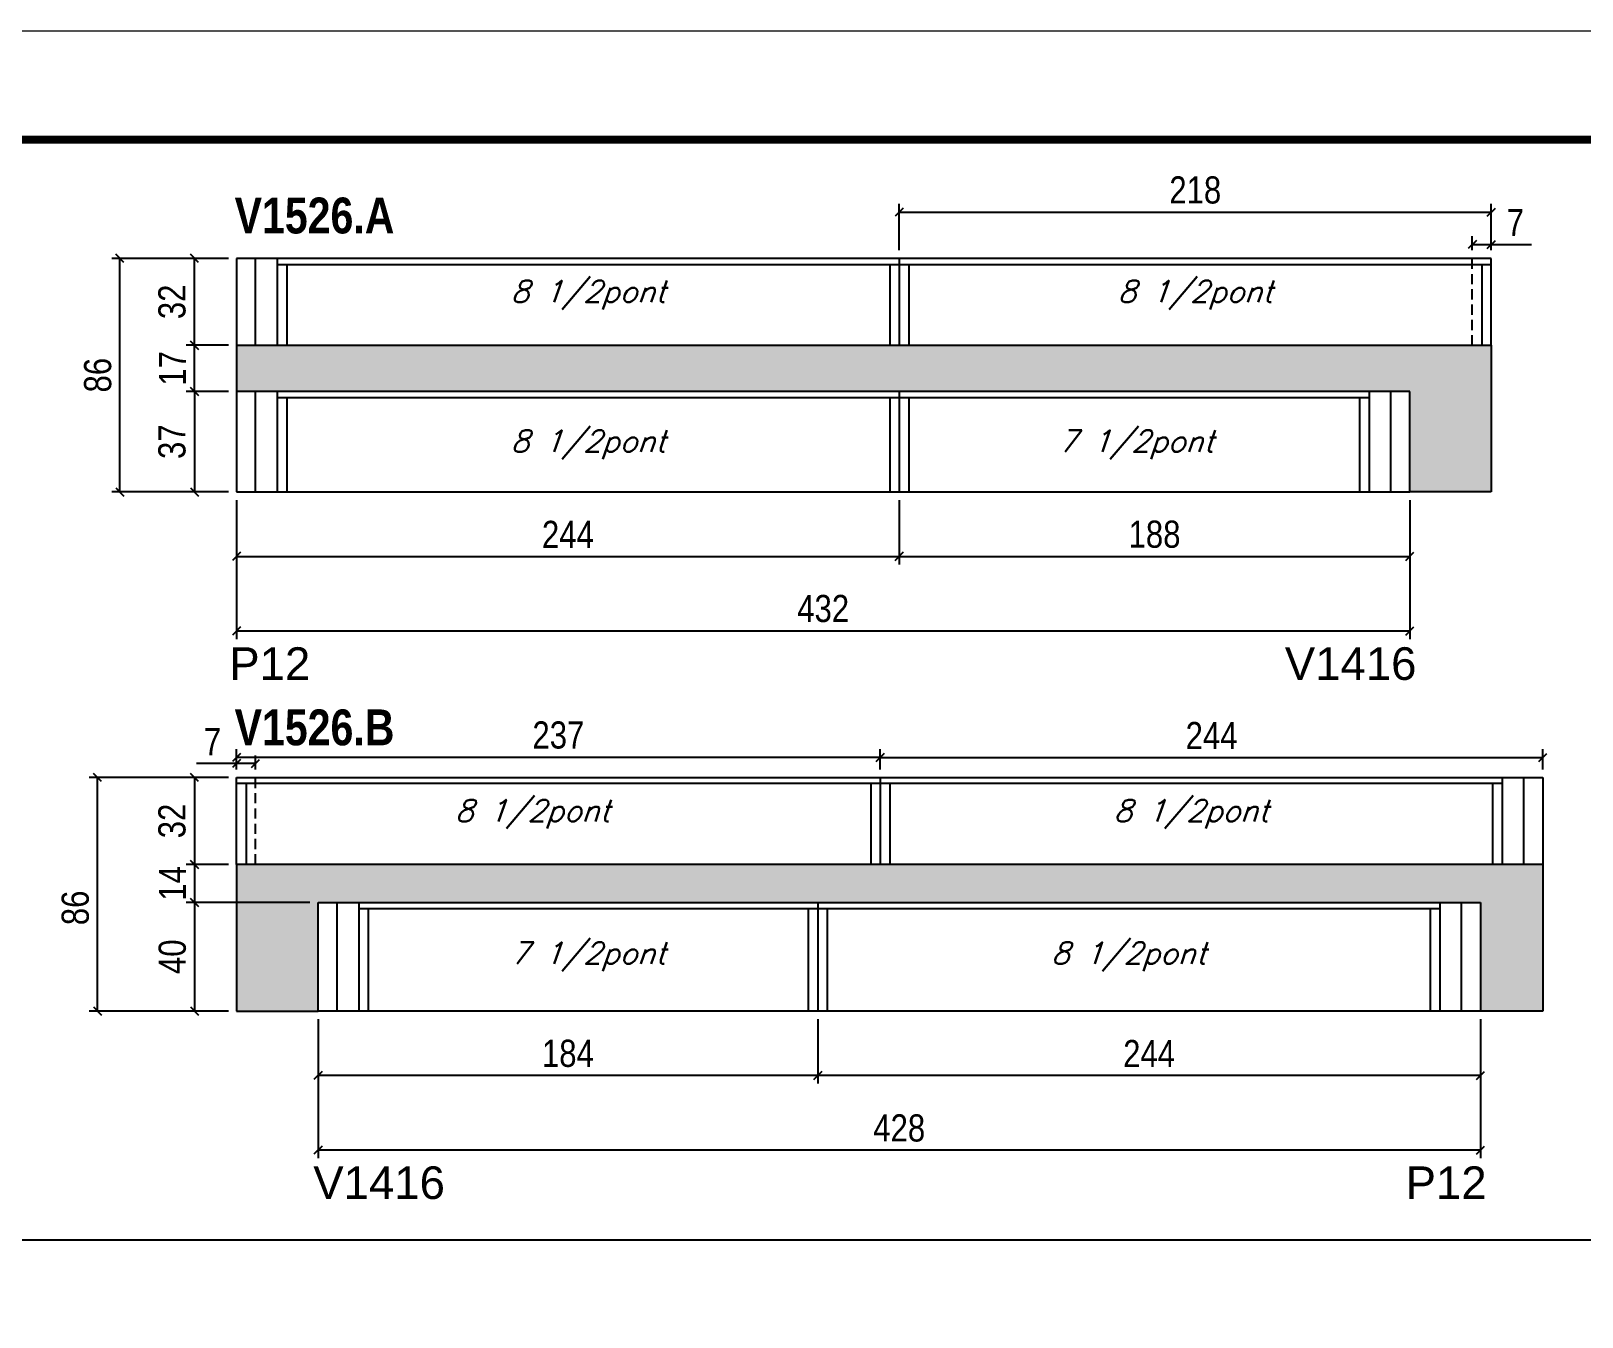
# Model space of a CAD drawing. Extents: x 3309 to 9563, y -2522 to 14608.
# Drawn here: x 3715 to 4286, y 8391 to 8865 of the extents above; entities that cross this region are included whole.
import ezdxf

# ---------------------------------------------------------------- set-up
doc = ezdxf.new("R2010")
doc.units = 0
doc.linetypes.add('DASHED', pattern=[0.75, 0.5, -0.25])
doc.linetypes.add('HIDDEN', pattern=[0.375, 0.25, -0.125])
for name, color, linetype in [('5', 5, 'Continuous'), ('COTA', 241, 'Continuous'), ('NOMENCLATURA', 7, 'Continuous'), ('Painéis', 200, 'Continuous'), ('SARR_2.2x7', 40, 'Continuous'), ('SARR_3.5x7', 81, 'Continuous'), ('texto', 7, 'Continuous')]:
    doc.layers.add(name, color=color, linetype=linetype)
doc.layers.add('Folhas', color=255, linetype='Continuous', lineweight=9)
doc.layers.add('SARRAFO DE PRESSAO', color=251, linetype='DASHED', lineweight=9)
doc.styles.add('COTA TECNICA', font='techl___.ttf', dxfattribs={"height": 10})
doc.styles.add('Romans', font='romans.shx')
doc.styles.get("Standard").update_dxf_attribs({"font": 'arial.ttf'})
doc.styles.add('TECNICA', font='techb___.ttf', dxfattribs={"height": 10})
doc.dimstyles.new('PAINEL', dxfattribs={"dimtxt": 10, "dimasz": 3, "dimexe": 3, "dimexo": 3, "dimgap": 3, "dimtad": 1, "dimdec": 1, "dimzin": 12, "dimdsep": 46, "dimtxsty": 'COTA TECNICA', "dimblk1": 'OBLIQUE', "dimblk2": 'OBLIQUE', "dimsah": 1, "dimcen": 0.9, "dimclrd": 4, "dimclre": 4, "dimclrt": 240, "dimadec": 1, "dimazin": 3, "dimtfac": 1, "dimtdec": 1, "dimtmove": 0, "dimatfit": 3, "dimfxl": 1, "dimtolj": 1, "dimtzin": 12, "dimarcsym": 0})

# ---------------------------------------------------------------- blocks, each defined once
blk = doc.blocks.new('9999999999')
at = {"layer": 'Folhas'}
blk.add_lwpolyline([(98138.98, 34190.21), (99623.98, 34190.21), (99623.98, 35240.21), (98138.98, 35240.21)], close=True, dxfattribs=at)
at = {"layer": 'Folhas', "color": 30, "const_width": 3}
blk.add_lwpolyline([(98213.98, 34230.21), (99583.98, 34230.21), (99583.98, 35200.21), (98213.98, 35200.21)], close=True, dxfattribs=at)
blk = doc.blocks.new('_Oblique')
at = {"color": 0, "linetype": 'ByBlock', "lineweight": -2}
blk.add_line((-0.5, -0.5), (0.5, 0.5), dxfattribs=at)
blk = doc.blocks.new('*D2141')
at = {"layer": 'COTA', "color": 4, "lineweight": -2, "transparency": 16777216}
for p, q in [((3791.1, 8692.26), (3791.1, 8641.06)), ((4223.1, 8692.26), (4223.1, 8641.06)), ((3791.1, 8644.06), (4223.1, 8644.06))]:
    blk.add_line(p, q, dxfattribs=at)
at = {"layer": 'Defpoints', "color": 0, "transparency": 16777216}
for p in [(3791.1, 8695.26), (4223.1, 8695.26), (4223.1, 8644.06)]:
    blk.add_point(p, dxfattribs=at)
at = {"layer": 'COTA', "color": 4, "lineweight": -2, "transparency": 16777216, "xscale": 3, "yscale": 3, "zscale": 3, "rotation": 180}
blk.add_blockref('_Oblique', (3791.1, 8644.06), dxfattribs=at)
at = {"layer": 'COTA', "color": 4, "lineweight": -2, "transparency": 16777216, "xscale": 3, "yscale": 3, "zscale": 3}
blk.add_blockref('_Oblique', (4223.1, 8644.06), dxfattribs=at)
at = {"layer": 'COTA', "color": 240, "transparency": 16777216, "insert": (4007.1, 8652.28), "char_height": 10, "attachment_point": 5, "style": 'COTA TECNICA'}
blk.add_mtext('\\A1;432', dxfattribs=at)
blk = doc.blocks.new('*D2142')
at = {"layer": 'COTA', "color": 4, "lineweight": -2, "transparency": 16777216}
for p, q in [((3791.1, 8692.26), (3791.1, 8668.54)), ((4035.1, 8692.26), (4035.1, 8668.54)), ((3791.1, 8671.54), (4035.1, 8671.54))]:
    blk.add_line(p, q, dxfattribs=at)
at = {"layer": 'Defpoints', "color": 0, "transparency": 16777216}
for p in [(3791.1, 8695.26), (4035.1, 8695.26), (4035.1, 8671.54)]:
    blk.add_point(p, dxfattribs=at)
at = {"layer": 'COTA', "color": 4, "lineweight": -2, "transparency": 16777216, "xscale": 3, "yscale": 3, "zscale": 3, "rotation": 180}
blk.add_blockref('_Oblique', (3791.1, 8671.54), dxfattribs=at)
at = {"layer": 'COTA', "color": 4, "lineweight": -2, "transparency": 16777216, "xscale": 3, "yscale": 3, "zscale": 3}
blk.add_blockref('_Oblique', (4035.1, 8671.54), dxfattribs=at)
at = {"layer": 'COTA', "color": 240, "transparency": 16777216, "insert": (3913.1, 8679.62), "char_height": 10, "attachment_point": 5, "style": 'COTA TECNICA'}
blk.add_mtext('\\A1;244', dxfattribs=at)
blk = doc.blocks.new('*D2143')
at = {"layer": 'COTA', "color": 4, "lineweight": -2, "transparency": 16777216}
for p, q in [((4035.1, 8692.26), (4035.1, 8668.54)), ((4223.1, 8692.26), (4223.1, 8668.54)), ((4035.1, 8671.54), (4223.1, 8671.54))]:
    blk.add_line(p, q, dxfattribs=at)
at = {"layer": 'Defpoints', "color": 0, "transparency": 16777216}
for p in [(4035.1, 8695.26), (4223.1, 8695.26), (4223.1, 8671.54)]:
    blk.add_point(p, dxfattribs=at)
at = {"layer": 'COTA', "color": 4, "lineweight": -2, "transparency": 16777216, "xscale": 3, "yscale": 3, "zscale": 3, "rotation": 180}
blk.add_blockref('_Oblique', (4035.1, 8671.54), dxfattribs=at)
at = {"layer": 'COTA', "color": 4, "lineweight": -2, "transparency": 16777216, "xscale": 3, "yscale": 3, "zscale": 3}
blk.add_blockref('_Oblique', (4223.1, 8671.54), dxfattribs=at)
at = {"layer": 'COTA', "color": 240, "transparency": 16777216, "insert": (4129.1, 8679.64), "char_height": 10, "attachment_point": 5, "style": 'COTA TECNICA'}
blk.add_mtext('\\A1;188', dxfattribs=at)
blk = doc.blocks.new('*D2144')
at = {"layer": 'COTA', "color": 4, "lineweight": -2, "transparency": 16777216}
for p, q in [((4035.1, 8784.26), (4035.1, 8801.31)), ((4253.1, 8784.26), (4253.1, 8801.31)), ((4035.1, 8798.31), (4253.1, 8798.31))]:
    blk.add_line(p, q, dxfattribs=at)
at = {"layer": 'Defpoints', "color": 0, "transparency": 16777216}
for p in [(4253.1, 8798.31), (4035.1, 8781.26), (4253.1, 8781.26)]:
    blk.add_point(p, dxfattribs=at)
at = {"layer": 'COTA', "color": 4, "lineweight": -2, "transparency": 16777216, "xscale": 3, "yscale": 3, "zscale": 3, "rotation": 180}
blk.add_blockref('_Oblique', (4035.1, 8798.31), dxfattribs=at)
at = {"layer": 'COTA', "color": 4, "lineweight": -2, "transparency": 16777216, "xscale": 3, "yscale": 3, "zscale": 3}
blk.add_blockref('_Oblique', (4253.1, 8798.31), dxfattribs=at)
at = {"layer": 'COTA', "color": 240, "transparency": 16777216, "insert": (4144.1, 8806.4), "char_height": 10, "attachment_point": 5, "style": 'COTA TECNICA'}
blk.add_mtext('\\A1;218', dxfattribs=at)
blk = doc.blocks.new('*D2145')
at = {"layer": 'COTA', "color": 4, "lineweight": -2, "transparency": 16777216}
for p, q in [((4246.1, 8784.26), (4246.1, 8789.39)), ((4253.1, 8784.26), (4253.1, 8789.39)), ((4246.1, 8786.39), (4253.1, 8786.39)), ((4253.1, 8786.39), (4267.84, 8786.39))]:
    blk.add_line(p, q, dxfattribs=at)
at = {"layer": 'Defpoints', "color": 0, "transparency": 16777216}
for p in [(4253.1, 8786.39), (4246.1, 8781.26), (4253.1, 8781.26)]:
    blk.add_point(p, dxfattribs=at)
at = {"layer": 'COTA', "color": 4, "lineweight": -2, "transparency": 16777216, "xscale": 3, "yscale": 3, "zscale": 3, "rotation": 180}
blk.add_blockref('_Oblique', (4246.1, 8786.39), dxfattribs=at)
at = {"layer": 'COTA', "color": 4, "lineweight": -2, "transparency": 16777216, "xscale": 3, "yscale": 3, "zscale": 3}
blk.add_blockref('_Oblique', (4253.1, 8786.39), dxfattribs=at)
at = {"layer": 'COTA', "color": 240, "transparency": 16777216, "insert": (4261.97, 8794.47), "char_height": 10, "attachment_point": 5, "style": 'COTA TECNICA'}
blk.add_mtext('\\A1;7', dxfattribs=at)
blk = doc.blocks.new('*D2146')
at = {"layer": 'COTA', "color": 4, "lineweight": -2, "transparency": 16777216}
for p, q in [((3788.1, 8732.26), (3772.59, 8732.26)), ((3775.59, 8732.26), (3775.59, 8695.26)), ((3788.1, 8695.26), (3772.59, 8695.26))]:
    blk.add_line(p, q, dxfattribs=at)
at = {"layer": 'Defpoints', "color": 0, "transparency": 16777216}
for p in [(3791.1, 8732.26), (3775.59, 8695.26), (3791.1, 8695.26)]:
    blk.add_point(p, dxfattribs=at)
at = {"layer": 'COTA', "color": 4, "lineweight": -2, "transparency": 16777216, "xscale": 3, "yscale": 3, "zscale": 3}
for p, rotation in [((3775.59, 8732.26), 90), ((3775.59, 8695.26), 270)]:
    blk.add_blockref('_Oblique', p, dxfattribs=dict(at, rotation=rotation))
at = {"layer": 'COTA', "color": 240, "transparency": 16777216, "insert": (3767.37, 8713.76), "char_height": 10, "attachment_point": 5, "rotation": 90, "style": 'COTA TECNICA'}
blk.add_mtext('\\A1;37', dxfattribs=at)
blk = doc.blocks.new('*D2147')
at = {"layer": 'COTA', "color": 4, "lineweight": -2, "transparency": 16777216}
for p, q in [((3788.1, 8749.26), (3772.59, 8749.26)), ((3775.59, 8732.26), (3775.59, 8749.26)), ((3788.1, 8732.26), (3772.59, 8732.26))]:
    blk.add_line(p, q, dxfattribs=at)
at = {"layer": 'Defpoints', "color": 0, "transparency": 16777216}
for p in [(3775.59, 8749.26), (3791.1, 8749.26), (3791.1, 8732.26)]:
    blk.add_point(p, dxfattribs=at)
at = {"layer": 'COTA', "color": 4, "lineweight": -2, "transparency": 16777216, "xscale": 3, "yscale": 3, "zscale": 3}
for p, rotation in [((3775.59, 8749.26), 90), ((3775.59, 8732.26), 270)]:
    blk.add_blockref('_Oblique', p, dxfattribs=dict(at, rotation=rotation))
at = {"layer": 'COTA', "color": 240, "transparency": 16777216, "insert": (3767.52, 8740.76), "char_height": 10, "attachment_point": 5, "rotation": 90, "style": 'COTA TECNICA'}
blk.add_mtext('\\A1;17', dxfattribs=at)
blk = doc.blocks.new('*D2148')
at = {"layer": 'COTA', "color": 4, "lineweight": -2, "transparency": 16777216}
for p, q in [((3788.1, 8781.26), (3772.59, 8781.26)), ((3775.59, 8749.26), (3775.59, 8781.26)), ((3788.1, 8749.26), (3772.59, 8749.26))]:
    blk.add_line(p, q, dxfattribs=at)
at = {"layer": 'Defpoints', "color": 0, "transparency": 16777216}
for p in [(3775.59, 8781.26), (3791.1, 8781.26), (3791.1, 8749.26)]:
    blk.add_point(p, dxfattribs=at)
at = {"layer": 'COTA', "color": 4, "lineweight": -2, "transparency": 16777216, "xscale": 3, "yscale": 3, "zscale": 3}
for p, rotation in [((3775.59, 8781.26), 90), ((3775.59, 8749.26), 270)]:
    blk.add_blockref('_Oblique', p, dxfattribs=dict(at, rotation=rotation))
at = {"layer": 'COTA', "color": 240, "transparency": 16777216, "insert": (3767.37, 8765.26), "char_height": 10, "attachment_point": 5, "rotation": 90, "style": 'COTA TECNICA'}
blk.add_mtext('\\A1;32', dxfattribs=at)
blk = doc.blocks.new('*D2149')
at = {"layer": 'COTA', "color": 4, "lineweight": -2, "transparency": 16777216}
for p, q in [((3788.1, 8781.26), (3745.14, 8781.26)), ((3748.14, 8695.26), (3748.14, 8781.26)), ((3788.1, 8695.26), (3745.14, 8695.26))]:
    blk.add_line(p, q, dxfattribs=at)
at = {"layer": 'Defpoints', "color": 0, "transparency": 16777216}
for p in [(3748.14, 8781.26), (3791.1, 8781.26), (3791.1, 8695.26)]:
    blk.add_point(p, dxfattribs=at)
at = {"layer": 'COTA', "color": 4, "lineweight": -2, "transparency": 16777216, "xscale": 3, "yscale": 3, "zscale": 3}
for p, rotation in [((3748.14, 8781.26), 90), ((3748.14, 8695.26), 270)]:
    blk.add_blockref('_Oblique', p, dxfattribs=dict(at, rotation=rotation))
at = {"layer": 'COTA', "color": 240, "transparency": 16777216, "insert": (3740.01, 8738.26), "char_height": 10, "attachment_point": 5, "rotation": 90, "style": 'COTA TECNICA'}
blk.add_mtext('\\A1;86', dxfattribs=at)
blk = doc.blocks.new('*D2152')
at = {"layer": 'COTA', "color": 4, "lineweight": -2, "transparency": 16777216}
for p, q in [((3821.1, 8501.1), (3821.1, 8449.91)), ((4249.1, 8501.1), (4249.1, 8449.91)), ((4249.1, 8452.91), (3821.1, 8452.91))]:
    blk.add_line(p, q, dxfattribs=at)
at = {"layer": 'Defpoints', "color": 0, "transparency": 16777216}
for p in [(3821.1, 8504.1), (4249.1, 8504.1), (3821.1, 8452.91)]:
    blk.add_point(p, dxfattribs=at)
at = {"layer": 'COTA', "color": 4, "lineweight": -2, "transparency": 16777216, "xscale": 3, "yscale": 3, "zscale": 3, "rotation": 180}
blk.add_blockref('_Oblique', (3821.1, 8452.91), dxfattribs=at)
at = {"layer": 'COTA', "color": 4, "lineweight": -2, "transparency": 16777216, "xscale": 3, "yscale": 3, "zscale": 3}
blk.add_blockref('_Oblique', (4249.1, 8452.91), dxfattribs=at)
at = {"layer": 'COTA', "color": 240, "transparency": 16777216, "insert": (4035.1, 8461), "char_height": 10, "attachment_point": 5, "style": 'COTA TECNICA'}
blk.add_mtext('\\A1;428', dxfattribs=at)
blk = doc.blocks.new('*D2153')
at = {"layer": 'COTA', "color": 4, "lineweight": -2, "transparency": 16777216}
for p, q in [((4005.1, 8501.1), (4005.1, 8477.39)), ((4249.1, 8501.1), (4249.1, 8477.39)), ((4249.1, 8480.39), (4005.1, 8480.39))]:
    blk.add_line(p, q, dxfattribs=at)
at = {"layer": 'Defpoints', "color": 0, "transparency": 16777216}
for p in [(4005.1, 8504.1), (4249.1, 8504.1), (4005.1, 8480.39)]:
    blk.add_point(p, dxfattribs=at)
at = {"layer": 'COTA', "color": 4, "lineweight": -2, "transparency": 16777216, "xscale": 3, "yscale": 3, "zscale": 3, "rotation": 180}
blk.add_blockref('_Oblique', (4005.1, 8480.39), dxfattribs=at)
at = {"layer": 'COTA', "color": 4, "lineweight": -2, "transparency": 16777216, "xscale": 3, "yscale": 3, "zscale": 3}
blk.add_blockref('_Oblique', (4249.1, 8480.39), dxfattribs=at)
at = {"layer": 'COTA', "color": 240, "transparency": 16777216, "insert": (4127.1, 8488.46), "char_height": 10, "attachment_point": 5, "style": 'COTA TECNICA'}
blk.add_mtext('\\A1;244', dxfattribs=at)
blk = doc.blocks.new('*D2154')
at = {"layer": 'COTA', "color": 4, "lineweight": -2, "transparency": 16777216}
for p, q in [((3821.1, 8501.1), (3821.1, 8477.39)), ((4005.1, 8501.1), (4005.1, 8477.39)), ((4005.1, 8480.39), (3821.1, 8480.39))]:
    blk.add_line(p, q, dxfattribs=at)
at = {"layer": 'Defpoints', "color": 0, "transparency": 16777216}
for p in [(3821.1, 8504.1), (4005.1, 8504.1), (3821.1, 8480.39)]:
    blk.add_point(p, dxfattribs=at)
at = {"layer": 'COTA', "color": 4, "lineweight": -2, "transparency": 16777216, "xscale": 3, "yscale": 3, "zscale": 3, "rotation": 180}
blk.add_blockref('_Oblique', (3821.1, 8480.39), dxfattribs=at)
at = {"layer": 'COTA', "color": 4, "lineweight": -2, "transparency": 16777216, "xscale": 3, "yscale": 3, "zscale": 3}
blk.add_blockref('_Oblique', (4005.1, 8480.39), dxfattribs=at)
at = {"layer": 'COTA', "color": 240, "transparency": 16777216, "insert": (3913.1, 8488.48), "char_height": 10, "attachment_point": 5, "style": 'COTA TECNICA'}
blk.add_mtext('\\A1;184', dxfattribs=at)
blk = doc.blocks.new('*D2151')
at = {"layer": 'COTA', "color": 4, "lineweight": -2, "transparency": 16777216}
for p, q in [((3791.1, 8593.1), (3791.1, 8600.48)), ((4028.1, 8593.1), (4028.1, 8600.48)), ((4028.1, 8597.48), (3791.1, 8597.48))]:
    blk.add_line(p, q, dxfattribs=at)
at = {"layer": 'Defpoints', "color": 0, "transparency": 16777216}
for p in [(3791.1, 8597.48), (3791.1, 8590.1), (4028.1, 8590.1)]:
    blk.add_point(p, dxfattribs=at)
at = {"layer": 'COTA', "color": 4, "lineweight": -2, "transparency": 16777216, "xscale": 3, "yscale": 3, "zscale": 3, "rotation": 180}
blk.add_blockref('_Oblique', (3791.1, 8597.48), dxfattribs=at)
at = {"layer": 'COTA', "color": 4, "lineweight": -2, "transparency": 16777216, "xscale": 3, "yscale": 3, "zscale": 3}
blk.add_blockref('_Oblique', (4028.1, 8597.48), dxfattribs=at)
at = {"layer": 'COTA', "color": 240, "transparency": 16777216, "insert": (3909.6, 8605.7), "char_height": 10, "attachment_point": 5, "style": 'COTA TECNICA'}
blk.add_mtext('\\A1;237', dxfattribs=at)
blk = doc.blocks.new('*D2150')
at = {"layer": 'COTA', "color": 4, "lineweight": -2, "transparency": 16777216}
for p, q in [((3791.1, 8595.24), (3776.37, 8595.24)), ((3791.1, 8593.1), (3791.1, 8598.24)), ((3798.1, 8595.24), (3791.1, 8595.24)), ((3798.1, 8593.1), (3798.1, 8598.24))]:
    blk.add_line(p, q, dxfattribs=at)
at = {"layer": 'Defpoints', "color": 0, "transparency": 16777216}
for p in [(3791.1, 8595.24), (3791.1, 8590.1), (3798.1, 8590.1)]:
    blk.add_point(p, dxfattribs=at)
at = {"layer": 'COTA', "color": 4, "lineweight": -2, "transparency": 16777216, "xscale": 3, "yscale": 3, "zscale": 3, "rotation": 180}
blk.add_blockref('_Oblique', (3791.1, 8595.24), dxfattribs=at)
at = {"layer": 'COTA', "color": 4, "lineweight": -2, "transparency": 16777216, "xscale": 3, "yscale": 3, "zscale": 3}
blk.add_blockref('_Oblique', (3798.1, 8595.24), dxfattribs=at)
at = {"layer": 'COTA', "color": 240, "transparency": 16777216, "insert": (3782.24, 8603.31), "char_height": 10, "attachment_point": 5, "style": 'COTA TECNICA'}
blk.add_mtext('\\A1;7', dxfattribs=at)
blk = doc.blocks.new('*D2155')
at = {"layer": 'COTA', "color": 4, "lineweight": -2, "transparency": 16777216}
for p, q in [((4028.1, 8593.1), (4028.1, 8600.48)), ((4272.1, 8593.1), (4272.1, 8600.48)), ((4028.1, 8597.48), (4272.1, 8597.48))]:
    blk.add_line(p, q, dxfattribs=at)
at = {"layer": 'Defpoints', "color": 0, "transparency": 16777216}
for p in [(4272.1, 8597.48), (4028.1, 8590.1), (4272.1, 8590.1)]:
    blk.add_point(p, dxfattribs=at)
at = {"layer": 'COTA', "color": 4, "lineweight": -2, "transparency": 16777216, "xscale": 3, "yscale": 3, "zscale": 3, "rotation": 180}
blk.add_blockref('_Oblique', (4028.1, 8597.48), dxfattribs=at)
at = {"layer": 'COTA', "color": 4, "lineweight": -2, "transparency": 16777216, "xscale": 3, "yscale": 3, "zscale": 3}
blk.add_blockref('_Oblique', (4272.1, 8597.48), dxfattribs=at)
at = {"layer": 'COTA', "color": 240, "transparency": 16777216, "insert": (4150.1, 8605.55), "char_height": 10, "attachment_point": 5, "style": 'COTA TECNICA'}
blk.add_mtext('\\A1;244', dxfattribs=at)
blk = doc.blocks.new('*D2156')
at = {"layer": 'COTA', "color": 4, "lineweight": -2, "transparency": 16777216}
for p, q in [((3788.1, 8590.1), (3772.59, 8590.1)), ((3775.59, 8590.1), (3775.59, 8558.1)), ((3788.1, 8558.1), (3772.59, 8558.1))]:
    blk.add_line(p, q, dxfattribs=at)
at = {"layer": 'Defpoints', "color": 0, "transparency": 16777216}
for p in [(3791.1, 8590.1), (3775.59, 8558.1), (3791.1, 8558.1)]:
    blk.add_point(p, dxfattribs=at)
at = {"layer": 'COTA', "color": 4, "lineweight": -2, "transparency": 16777216, "xscale": 3, "yscale": 3, "zscale": 3}
for p, rotation in [((3775.59, 8590.1), 90), ((3775.59, 8558.1), 270)]:
    blk.add_blockref('_Oblique', p, dxfattribs=dict(at, rotation=rotation))
at = {"layer": 'COTA', "color": 240, "transparency": 16777216, "insert": (3767.37, 8574.1), "char_height": 10, "attachment_point": 5, "rotation": 90, "style": 'COTA TECNICA'}
blk.add_mtext('\\A1;32', dxfattribs=at)
blk = doc.blocks.new('*D2157')
at = {"layer": 'COTA', "color": 4, "lineweight": -2, "transparency": 16777216}
for p, q in [((3788.1, 8558.1), (3772.59, 8558.1)), ((3775.59, 8558.1), (3775.59, 8544.1)), ((3818.1, 8544.1), (3772.59, 8544.1))]:
    blk.add_line(p, q, dxfattribs=at)
at = {"layer": 'Defpoints', "color": 0, "transparency": 16777216}
for p in [(3791.1, 8558.1), (3775.59, 8544.1), (3821.1, 8544.1)]:
    blk.add_point(p, dxfattribs=at)
at = {"layer": 'COTA', "color": 4, "lineweight": -2, "transparency": 16777216, "xscale": 3, "yscale": 3, "zscale": 3}
for p, rotation in [((3775.59, 8558.1), 90), ((3775.59, 8544.1), 270)]:
    blk.add_blockref('_Oblique', p, dxfattribs=dict(at, rotation=rotation))
at = {"layer": 'COTA', "color": 240, "transparency": 16777216, "insert": (3767.52, 8551.1), "char_height": 10, "attachment_point": 5, "rotation": 90, "style": 'COTA TECNICA'}
blk.add_mtext('\\A1;14', dxfattribs=at)
blk = doc.blocks.new('*D2158')
at = {"layer": 'COTA', "color": 4, "lineweight": -2, "transparency": 16777216}
for p, q in [((3818.1, 8544.1), (3772.59, 8544.1)), ((3775.59, 8544.1), (3775.59, 8504.1)), ((3788.1, 8504.1), (3772.59, 8504.1))]:
    blk.add_line(p, q, dxfattribs=at)
at = {"layer": 'Defpoints', "color": 0, "transparency": 16777216}
for p in [(3821.1, 8544.1), (3775.59, 8504.1), (3791.1, 8504.1)]:
    blk.add_point(p, dxfattribs=at)
at = {"layer": 'COTA', "color": 4, "lineweight": -2, "transparency": 16777216, "xscale": 3, "yscale": 3, "zscale": 3}
for p, rotation in [((3775.59, 8544.1), 90), ((3775.59, 8504.1), 270)]:
    blk.add_blockref('_Oblique', p, dxfattribs=dict(at, rotation=rotation))
at = {"layer": 'COTA', "color": 240, "transparency": 16777216, "insert": (3767.49, 8524.1), "char_height": 10, "attachment_point": 5, "rotation": 90, "style": 'COTA TECNICA'}
blk.add_mtext('\\A1;40', dxfattribs=at)
blk = doc.blocks.new('*D2159')
at = {"layer": 'COTA', "color": 4, "lineweight": -2, "transparency": 16777216}
for p, q in [((3788.1, 8590.1), (3736.88, 8590.1)), ((3739.88, 8504.1), (3739.88, 8590.1)), ((3788.1, 8504.1), (3736.88, 8504.1))]:
    blk.add_line(p, q, dxfattribs=at)
at = {"layer": 'Defpoints', "color": 0, "transparency": 16777216}
for p in [(3739.88, 8590.1), (3791.1, 8590.1), (3791.1, 8504.1)]:
    blk.add_point(p, dxfattribs=at)
at = {"layer": 'COTA', "color": 4, "lineweight": -2, "transparency": 16777216, "xscale": 3, "yscale": 3, "zscale": 3}
for p, rotation in [((3739.88, 8590.1), 90), ((3739.88, 8504.1), 270)]:
    blk.add_blockref('_Oblique', p, dxfattribs=dict(at, rotation=rotation))
at = {"layer": 'COTA', "color": 240, "transparency": 16777216, "insert": (3731.76, 8542.1), "char_height": 10, "attachment_point": 5, "rotation": 90, "style": 'COTA TECNICA'}
blk.add_mtext('\\A1;86', dxfattribs=at)

msp = doc.modelspace()

# ---------------------------------------------------------------- hatches: boundary and pattern name
at = {"layer": 'COTA'}
h = msp.add_hatch(dxfattribs=at)
h.set_pattern_fill('AR-CONC', color=256, scale=0.03)
h.set_pattern_definition([(50, (0, 15.729), (5.46554, -0.4781726), [0.5715, -6.2865]), (355, (0, 15.729), (-1.0573026, 5.7317054), [0.4572, -5.0292175]), (100.451445, (0.4555, 15.689), (4.4082374, 5.2535326), [0.4857003, -5.3427073]), (46.1842, (0, 17.253), (8.132371, -1.26127), [0.85725, -9.42975]), (96.63556, (0.678, 17.148), (7.122124, 7.422784), [0.728551, -8.014068]), (351.18415, (0, 17.253), (7.122124, 7.422784), [0.685799, -7.543792]), (21, (0.762, 16.872), (4.5484317, -3.067956), [0.5715, -6.2865]), (326, (0.762, 16.872), (1.854061, 5.525639), [0.4572, -5.0292]), (71.451445, (1.141, 16.616), (6.4024926, 2.457683), [0.4857003, -5.342698]), (37.5, (0, 15.7288), (0.0926581, 2.53665117), [0, -4.96824, 0, -5.1054, 0, -5.04825]), (7.5, (0, 15.7288), (2.0045899, 3.00541724), [0, -2.91084, 0, -4.85394, 0, -1.92405]), (327.5, (-1.6993, 15.7288), (4.06771786, -0.1718623), [0, -1.905, 0, -5.9436, 0, -7.8867]), (317.5, (-2.4613, 15.7288), (4.4438754, 0.7627947), [0, -2.4765, 0, -3.94716, 0, -5.6007])])
h.paths.add_polyline_path([(4253.1, 8749.26), (3791.1, 8749.26), (3791.1, 8732.26), (4223.1, 8732.26), (4223.1, 8695.26), (4253.1, 8695.26)])
h = msp.add_hatch(dxfattribs=at)
h.set_pattern_fill('AR-CONC', color=256, scale=0.03)
h.set_pattern_definition([(50, (-4, 49.905), (5.46554, -0.4781726), [0.5715, -6.2865]), (355, (-4, 49.905), (-1.0573026, 5.7317054), [0.4572, -5.0292175]), (100.451445, (-3.5445, 49.865), (4.4082374, 5.2535326), [0.4857003, -5.3427073]), (46.1842, (-4, 51.429), (8.132371, -1.26127), [0.85725, -9.42975]), (96.63556, (-3.322, 51.324), (7.122124, 7.422784), [0.728551, -8.014068]), (351.18415, (-4, 51.429), (7.122124, 7.422784), [0.685799, -7.543792]), (21, (-3.238, 51.048), (4.5484317, -3.067956), [0.5715, -6.2865]), (326, (-3.238, 51.048), (1.854061, 5.525639), [0.4572, -5.0292]), (71.451445, (-2.859, 50.7924), (6.4024926, 2.457683), [0.4857003, -5.342698]), (37.5, (-4, 49.905), (0.0926581, 2.53665117), [0, -4.96824, 0, -5.1054, 0, -5.04825]), (7.5, (-4, 49.905), (2.0045899, 3.00541724), [0, -2.91084, 0, -4.85394, 0, -1.92405]), (327.5, (-5.6993, 49.905), (4.06771786, -0.1718623), [0, -1.905, 0, -5.9436, 0, -7.8867]), (317.5, (-6.4613, 49.905), (4.4438754, 0.7627947), [0, -2.4765, 0, -3.94716, 0, -5.6007])])
h.paths.add_polyline_path([(3791.1, 8504.1), (3821.1, 8504.1), (3821.1, 8544.1), (4249.1, 8544.1), (4249.1, 8504.1), (4272.1, 8504.1), (4272.1, 8558.1), (3791.1, 8558.1)])

# ---------------------------------------------------------------- linework, layer by layer
for p, q in [((3791.1, 8749.26), (3791.1, 8732.26)), ((4253.1, 8749.26), (4253.1, 8695.26)), ((4253.1, 8695.26), (4223.1, 8695.26)), ((3791.1, 8558.1), (3791.1, 8504.1)), ((4272.1, 8558.1), (4272.1, 8504.1)), ((3791.1, 8504.1), (3821.1, 8504.1)), ((4272.1, 8504.1), (4249.1, 8504.1)), ((3384.37, 8419.8), (4754.37, 8419.8))]:
    msp.add_line(p, q, dxfattribs=at)
at = {"layer": 'Painéis', "linetype": 'ByBlock'}
for p, q in [((4253.1, 8781.26), (3791.1, 8781.26)), ((3791.1, 8781.26), (3791.1, 8749.26)), ((4035.1, 8781.26), (4035.1, 8749.26)), ((4253.1, 8749.26), (4253.1, 8781.26)), ((3791.1, 8749.26), (4253.1, 8749.26)), ((4223.1, 8732.26), (3791.1, 8732.26)), ((3791.1, 8732.26), (3791.1, 8695.26)), ((4035.1, 8732.26), (4035.1, 8695.26)), ((4223.1, 8695.26), (4223.1, 8732.26)), ((3791.1, 8695.26), (4223.1, 8695.26)), ((3791.1, 8558.1), (3791.1, 8590.1)), ((3791.1, 8590.1), (4272.1, 8590.1)), ((4028.1, 8590.1), (4028.1, 8558.1)), ((4272.1, 8590.1), (4272.1, 8558.1)), ((4272.1, 8558.1), (3791.1, 8558.1)), ((3821.1, 8504.1), (3821.1, 8544.1)), ((3821.1, 8544.1), (4249.1, 8544.1)), ((4005.1, 8544.1), (4005.1, 8504.1)), ((4249.1, 8544.1), (4249.1, 8504.1)), ((4249.1, 8504.1), (3821.1, 8504.1))]:
    msp.add_line(p, q, dxfattribs=at)
at = {"layer": 'SARR_2.2x7', "linetype": 'Continuous'}
for p, q in [((3798.1, 8749.26), (3798.1, 8781.26)), ((3806.1, 8779.06), (4035.1, 8779.06)), ((4035.1, 8779.06), (4253.1, 8779.06)), ((3798.1, 8695.26), (3798.1, 8732.26)), ((4216.1, 8695.26), (4216.1, 8732.26)), ((3806.1, 8730.06), (4035.1, 8730.06)), ((4035.1, 8730.06), (4208.1, 8730.06)), ((4265.1, 8558.1), (4265.1, 8590.1)), ((4028.1, 8587.9), (3791.1, 8587.9)), ((4257.1, 8587.9), (4028.1, 8587.9)), ((3828.1, 8504.1), (3828.1, 8544.1)), ((4242.1, 8504.1), (4242.1, 8544.1)), ((3836.1, 8541.9), (4005.1, 8541.9)), ((4005.1, 8541.9), (4234.1, 8541.9))]:
    msp.add_line(p, q, dxfattribs=at)
at = {"layer": 'SARR_2.2x7', "linetype": 'HIDDEN', "ltscale": 15}
for p, q in [((4246.1, 8749.26), (4246.1, 8781.26)), ((3798.1, 8558.1), (3798.1, 8590.1))]:
    msp.add_line(p, q, dxfattribs=at)
at = {"layer": 'SARR_3.5x7'}
for p, q in [((3806.1, 8781.26), (3806.1, 8749.26)), ((3809.6, 8779.06), (3809.6, 8749.26)), ((4031.6, 8779.06), (4031.6, 8749.26)), ((4038.6, 8779.06), (4038.6, 8749.26)), ((4249.6, 8779.06), (4249.6, 8749.26)), ((3806.1, 8732.26), (3806.1, 8695.26)), ((4208.1, 8732.26), (4208.1, 8695.26)), ((3809.6, 8730.06), (3809.6, 8695.26)), ((4031.6, 8730.06), (4031.6, 8695.26)), ((4038.6, 8730.06), (4038.6, 8695.26)), ((4204.6, 8730.06), (4204.6, 8695.26)), ((4257.1, 8590.1), (4257.1, 8558.1)), ((3794.6, 8587.9), (3794.6, 8558.1)), ((4024.6, 8587.9), (4024.6, 8558.1)), ((4031.6, 8587.9), (4031.6, 8558.1)), ((4253.6, 8587.9), (4253.6, 8558.1)), ((3836.1, 8544.1), (3836.1, 8504.1)), ((4234.1, 8544.1), (4234.1, 8504.1)), ((3839.6, 8541.9), (3839.6, 8504.1)), ((4001.6, 8541.9), (4001.6, 8504.1)), ((4008.6, 8541.9), (4008.6, 8504.1)), ((4230.6, 8541.9), (4230.6, 8504.1))]:
    msp.add_line(p, q, dxfattribs=at)

# ---------------------------------------------------------------- block references
at = {"layer": 'SARRAFO DE PRESSAO', "color": 6, "linetype": 'ByBlock'}
msp.add_blockref('9999999999', (-94829.61, -26375.22), dxfattribs=at)

# ---------------------------------------------------------------- texts
at = {"layer": '5', "linetype": 'Continuous'}
for s, rotation, p in [('P12', 0, (3788.43, 8626.05)), ('V1416', 0, (4177.07, 8626.05)), ('V1416', 360, (3819.36, 8434.9)), ('P12', 360, (4221.55, 8434.9))]:
    msp.add_text(s, height=12, rotation=rotation, dxfattribs=at).set_placement(p)
at = {"layer": 'NOMENCLATURA', "style": 'TECNICA'}
for s, p in [('V1526.A', (3790.39, 8790.45)), ('V1526.B', (3790.39, 8601.96))]:
    msp.add_text(s, height=13.2, dxfattribs=at).set_placement(p)
at = {"layer": 'texto', "color": 2, "char_height": 8, "attachment_point": 5, "style": 'Romans'}
for s, insert in [('{\\Q19;\\C256;8 1/2pont}', (3920.6, 8767.76)), ('{\\Q19;\\C256;8 1/2pont}', (4144.1, 8767.76)), ('{\\Q19;\\C256;8 1/2pont}', (3920.6, 8712.66)), ('{\\Q19;\\C256;7 1/2pont}', (4122.44, 8712.66)), ('{\\Q19;\\C256;8 1/2pont}', (3900.1, 8576.6)), ('{\\Q19;\\C256;8 1/2pont}', (4142.6, 8576.6)), ('{\\Q19;\\C256;7 1/2pont}', (3920.6, 8524.1)), ('{\\Q19;\\C256;8 1/2pont}', (4119.6, 8524.1))]:
    msp.add_mtext(s, dxfattribs=dict(at, insert=insert))

# ---------------------------------------------------------------- dimensions: what is measured, and where the dimension line sits
at = {"layer": 'COTA'}
for base, p1, p2, picture, middle in [((4253.1, 8798.31), (4035.1, 8781.26), (4253.1, 8781.26), '*D2144', (4144.1, 8806.4)), ((4253.1, 8786.39), (4246.1, 8781.26), (4253.1, 8781.26), '*D2145', (4261.97, 8794.47)), ((4035.1, 8671.54), (3791.1, 8695.26), (4035.1, 8695.26), '*D2142', (3913.1, 8679.62)), ((4272.1, 8597.48), (4028.1, 8590.1), (4272.1, 8590.1), '*D2155', (4150.1, 8605.55)), ((3821.1, 8452.91), (4249.1, 8504.1), (3821.1, 8504.1), '*D2152', (4035.1, 8461))]:
    dim = msp.add_linear_dim(base=base, p1=p1, p2=p2, dimstyle='PAINEL', dxfattribs=at)
    dim.commit()
    dim.dimension.update_dxf_attribs({"geometry": picture, "text_midpoint": middle})
for base, p1, p2, angle, picture, middle in [((3748.14, 8781.26), (3791.1, 8695.26), (3791.1, 8781.26), 90, '*D2149', (3740.01, 8738.26)), ((3775.59, 8781.26), (3791.1, 8749.26), (3791.1, 8781.26), 90, '*D2148', (3767.37, 8765.26)), ((3775.59, 8749.26), (3791.1, 8732.26), (3791.1, 8749.26), 90, '*D2147', (3767.52, 8740.76)), ((3775.59, 8695.26), (3791.1, 8732.26), (3791.1, 8695.26), 90, '*D2146', (3767.37, 8713.76)), ((4223.1, 8644.06), (3791.1, 8695.26), (4223.1, 8695.26), 180, '*D2141', (4007.1, 8652.28)), ((3791.1, 8597.48), (4028.1, 8590.1), (3791.1, 8590.1), 180, '*D2151', (3909.6, 8605.7)), ((3791.1, 8595.24), (3798.1, 8590.1), (3791.1, 8590.1), 180, '*D2150', (3782.24, 8603.31)), ((3775.59, 8558.1), (3791.1, 8590.1), (3791.1, 8558.1), 90, '*D2156', (3767.37, 8574.1)), ((3775.59, 8504.1), (3821.1, 8544.1), (3791.1, 8504.1), 90, '*D2158', (3767.49, 8524.1)), ((4005.1, 8480.39), (4249.1, 8504.1), (4005.1, 8504.1), 180, '*D2153', (4127.1, 8488.46))]:
    dim = msp.add_linear_dim(base=base, p1=p1, p2=p2, angle=angle, dimstyle='PAINEL', dxfattribs=at)
    dim.commit()
    dim.dimension.update_dxf_attribs({"geometry": picture, "text_midpoint": middle})
dim = msp.add_linear_dim(base=(4223.1, 8671.54), p1=(4035.1, 8695.26), p2=(4223.1, 8695.26), dimstyle='PAINEL', override={"dimtmove": 1}, dxfattribs=at)
dim.commit()
dim.dimension.update_dxf_attribs({"geometry": '*D2143', "text_midpoint": (4129.1, 8679.64)})
for base, p1, p2, picture, middle in [((3739.88, 8590.1), (3791.1, 8504.1), (3791.1, 8590.1), '*D2159', (3739.88, 8542.1)), ((3775.59, 8544.1), (3791.1, 8558.1), (3821.1, 8544.1), '*D2157', (3775.59, 8551.1))]:
    dim = msp.add_linear_dim(base=base, p1=p1, p2=p2, angle=90, dimstyle='PAINEL', dxfattribs=at)
    dim.commit()
    dim.dimension.update_dxf_attribs({"geometry": picture, "text_midpoint": middle, "dimtype": 160})
dim = msp.add_linear_dim(base=(3821.1, 8480.39), p1=(4005.1, 8504.1), p2=(3821.1, 8504.1), angle=180, dimstyle='PAINEL', override={"dimtmove": 1}, dxfattribs=at)
dim.commit()
dim.dimension.update_dxf_attribs({"geometry": '*D2154', "text_midpoint": (3913.1, 8488.48)})

doc.saveas('drawing.dxf')
